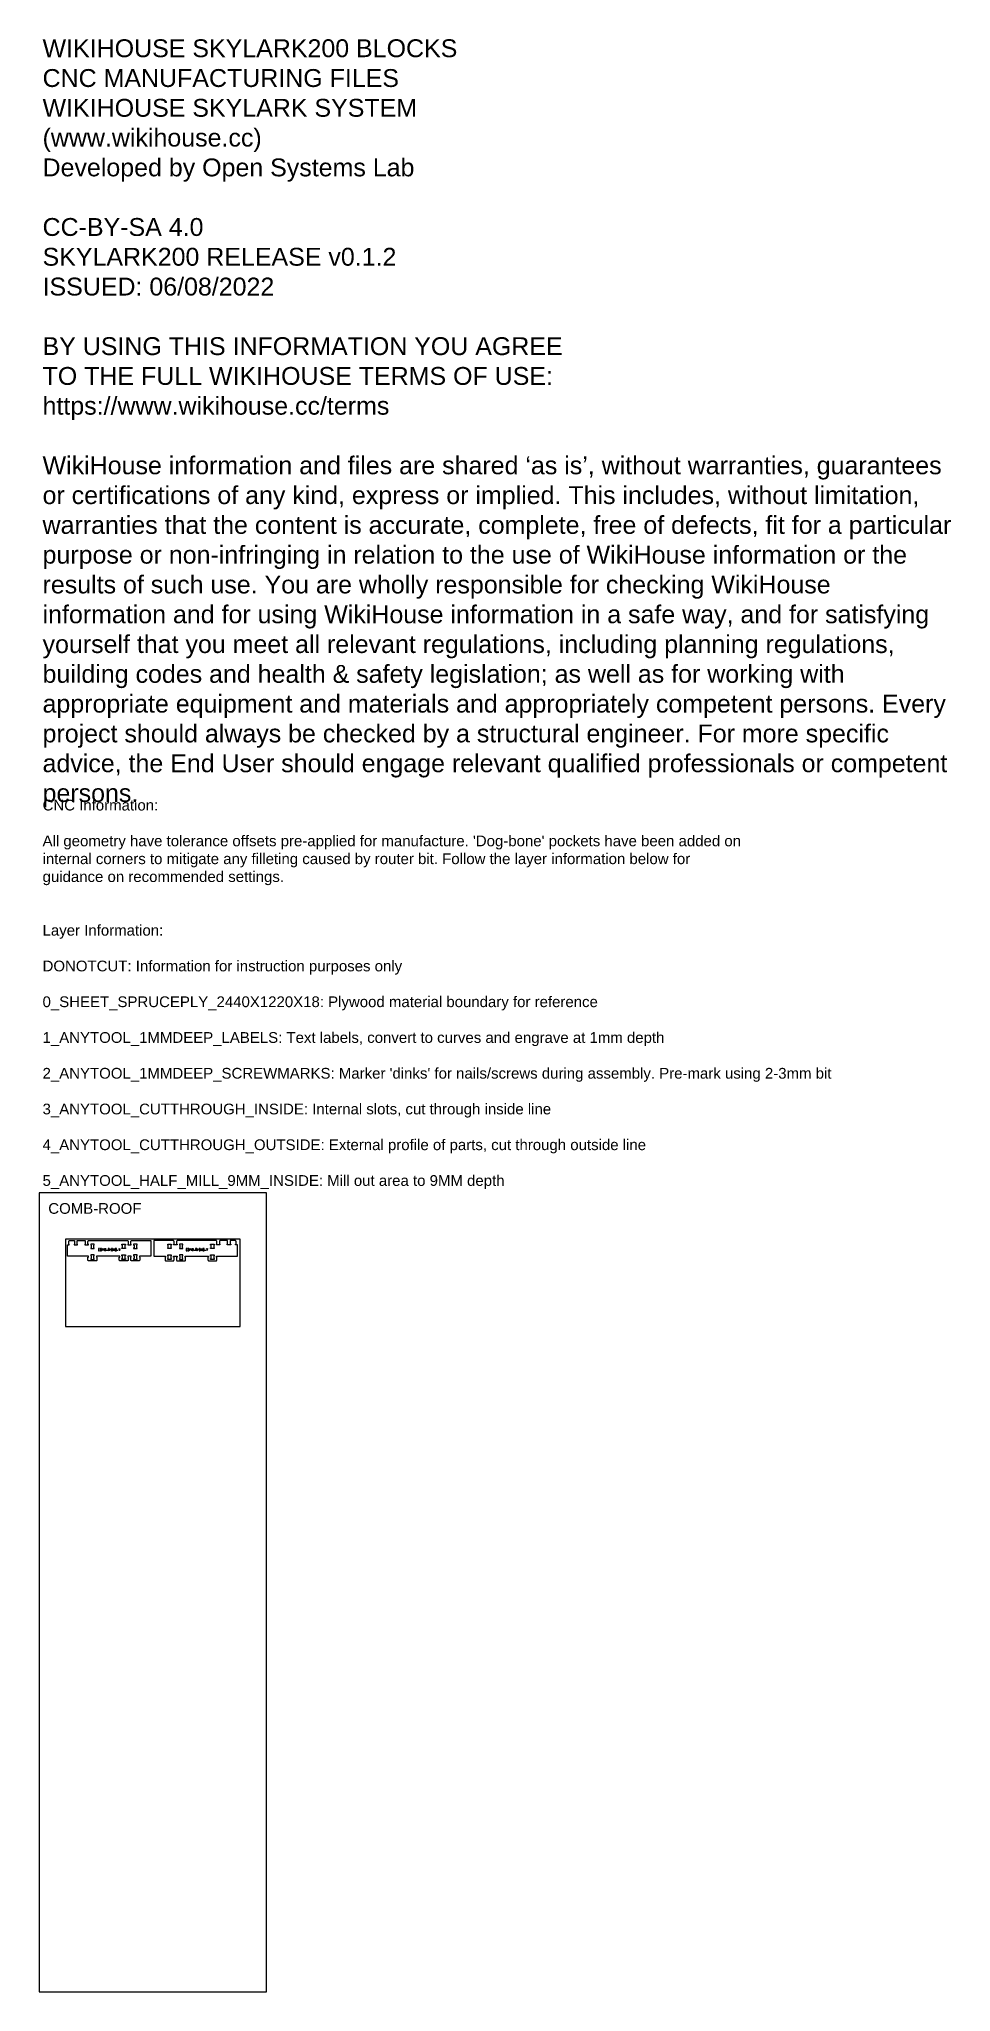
# Model space of a CAD drawing. Header units: millimetres. Extents: x 0 to 12757, y 0 to 27318.
import ezdxf

# ---------------------------------------------------------------- set-up
doc = ezdxf.new("R2010")
doc.units = ezdxf.units.MM
for name, color, linetype, true_color in [('0_SHEET_SPRUCEPLY_2440X122', 1, 'Continuous', 0xff0000), ('1_ANYTOOL_1MMDEEP_LABELS_S', 2, 'Continuous', 0xffff00), ('3_ANYTOOL_CUTTHROUGH_INSID', 4, 'Continuous', 0x00ffff), ('4_ANYTOOL_CUTTHROUGH_OUTSI', 5, 'Continuous', 0x0000ff), ('DONOTCUT', 7, 'Continuous', 0xffffff)]:
    doc.layers.add(name, color=color, linetype=linetype, true_color=true_color)
doc.styles.add('Arial', font='')
doc.styles.get('Arial').set_extended_font_data('Arial')

msp = doc.modelspace()

# ---------------------------------------------------------------- linework, layer by layer
at = {"layer": '0_SHEET_SPRUCEPLY_2440X122'}
msp.add_lwpolyline([(372, 10531), (372, 9311), (2812, 9311), (2812, 10531)], close=True, dxfattribs=at)
at = {"layer": '1_ANYTOOL_1MMDEEP_LABELS_S', "color": 2, "true_color": 0xffff00}
for points in [[(847, 10401), (837, 10401, 0.414214), (831, 10395), (831, 10371, 0.414214), (837, 10365), (847, 10365)], [(915, 10385), (925, 10385, -1), (925, 10365), (915, 10365), (915, 10401), (925, 10401, -1), (925, 10385)], [(965, 10381), (975, 10381, 1), (975, 10401), (965, 10401), (965, 10365)], [(2072, 10401), (2062, 10401, 0.414214), (2056, 10395), (2056, 10371, 0.414214), (2062, 10365), (2072, 10365)], [(2140, 10385), (2150, 10385, -1), (2150, 10365), (2140, 10365), (2140, 10401), (2150, 10401, -1), (2150, 10385)], [(2190, 10381), (2200, 10381, 1), (2200, 10401), (2190, 10401), (2190, 10365)]]:
    msp.add_lwpolyline(points, format="xyb", dxfattribs=at)
for points in [[(855, 10375, 1), (875, 10375), (875, 10391, 1), (855, 10391)], [(1077, 10401), (1065, 10401), (1065, 10365), (1077, 10365, 0.414214), (1085, 10373), (1085, 10393, 0.414214)], [(2080, 10375, 1), (2100, 10375), (2100, 10391, 1), (2080, 10391)], [(2302, 10401), (2290, 10401), (2290, 10365), (2302, 10365, 0.414214), (2310, 10373), (2310, 10393, 0.414214)]]:
    msp.add_lwpolyline(points, format="xyb", close=True, dxfattribs=at)
for points in [[(883, 10365), (883, 10401), (895, 10381), (907, 10401), (907, 10365)], [(985, 10365), (977, 10382)], [(989, 10365), (1005, 10401)], [(1029, 10401), (1013, 10401), (1013, 10365), (1029, 10365)], [(1025, 10385), (1013, 10385)], [(1037, 10365), (1037, 10401), (1057, 10365), (1057, 10401)], [(1129, 10383), (1117, 10401)], [(1129, 10383), (1141, 10401)], [(1129, 10365), (1129, 10383)], [(2108, 10365), (2108, 10401), (2120, 10381), (2132, 10401), (2132, 10365)], [(2210, 10365), (2202, 10382)], [(2214, 10365), (2230, 10401)], [(2254, 10401), (2238, 10401), (2238, 10365), (2254, 10365)], [(2250, 10385), (2238, 10385)], [(2262, 10365), (2262, 10401), (2282, 10365), (2282, 10401)], [(2354, 10383), (2342, 10401)], [(2354, 10383), (2366, 10401)], [(2354, 10365), (2354, 10383)], [(943, 10377), (959, 10377)], [(1093, 10377), (1109, 10377)], [(2168, 10377), (2184, 10377)], [(2318, 10377), (2334, 10377)]]:
    msp.add_lwpolyline(points, dxfattribs=at)
at = {"layer": '3_ANYTOOL_CUTTHROUGH_INSID', "color": 4, "true_color": 0x00ffff}
for points in [[(772, 10411), (766, 10411), (766, 10446), (772, 10446), (772, 10459), (723, 10459), (723, 10446), (729, 10446), (729, 10411), (723, 10411), (723, 10398), (772, 10398)], [(772, 10411), (766, 10411), (766, 10446), (772, 10446), (772, 10459), (723, 10459), (723, 10446), (729, 10446), (729, 10411), (723, 10411), (723, 10398), (772, 10398)], [(1159, 10411), (1165, 10411), (1165, 10446), (1159, 10446), (1159, 10459), (1208, 10459), (1208, 10446), (1202, 10446), (1202, 10411), (1208, 10411), (1208, 10398), (1159, 10398)], [(1159, 10411), (1165, 10411), (1165, 10446), (1159, 10446), (1159, 10459), (1208, 10459), (1208, 10446), (1202, 10446), (1202, 10411), (1208, 10411), (1208, 10398), (1159, 10398)], [(1372, 10411), (1366, 10411), (1366, 10446), (1372, 10446), (1372, 10459), (1323, 10459), (1323, 10446), (1329, 10446), (1329, 10411), (1323, 10411), (1323, 10398), (1372, 10398)], [(1372, 10411), (1366, 10411), (1366, 10446), (1372, 10446), (1372, 10459), (1323, 10459), (1323, 10446), (1329, 10446), (1329, 10411), (1323, 10411), (1323, 10398), (1372, 10398)], [(1800, 10411), (1806, 10411), (1806, 10446), (1800, 10446), (1800, 10459), (1849, 10459), (1849, 10446), (1843, 10446), (1843, 10411), (1849, 10411), (1849, 10398), (1800, 10398)], [(1800, 10411), (1806, 10411), (1806, 10446), (1800, 10446), (1800, 10459), (1849, 10459), (1849, 10446), (1843, 10446), (1843, 10411), (1849, 10411), (1849, 10398), (1800, 10398)], [(2013, 10411), (2007, 10411), (2007, 10446), (2013, 10446), (2013, 10459), (1964, 10459), (1964, 10446), (1970, 10446), (1970, 10411), (1964, 10411), (1964, 10398), (2013, 10398)], [(2013, 10411), (2007, 10411), (2007, 10446), (2013, 10446), (2013, 10459), (1964, 10459), (1964, 10446), (1970, 10446), (1970, 10411), (1964, 10411), (1964, 10398), (2013, 10398)], [(2400, 10411), (2406, 10411), (2406, 10446), (2400, 10446), (2400, 10459), (2449, 10459), (2449, 10446), (2443, 10446), (2443, 10411), (2449, 10411), (2449, 10398), (2400, 10398)], [(2400, 10411), (2406, 10411), (2406, 10446), (2400, 10446), (2400, 10459), (2449, 10459), (2449, 10446), (2443, 10446), (2443, 10411), (2449, 10411), (2449, 10398), (2400, 10398)], [(772, 10296), (772, 10309), (723, 10309), (723, 10296), (729, 10296), (729, 10261), (723, 10261), (723, 10248), (772, 10248), (772, 10261), (766, 10261), (766, 10296)], [(772, 10296), (772, 10309), (723, 10309), (723, 10296), (729, 10296), (729, 10261), (723, 10261), (723, 10248), (772, 10248), (772, 10261), (766, 10261), (766, 10296)], [(1159, 10296), (1159, 10309), (1208, 10309), (1208, 10296), (1202, 10296), (1202, 10261), (1208, 10261), (1208, 10248), (1159, 10248), (1159, 10261), (1165, 10261), (1165, 10296)], [(1159, 10296), (1159, 10309), (1208, 10309), (1208, 10296), (1202, 10296), (1202, 10261), (1208, 10261), (1208, 10248), (1159, 10248), (1159, 10261), (1165, 10261), (1165, 10296)], [(1372, 10296), (1372, 10309), (1323, 10309), (1323, 10296), (1329, 10296), (1329, 10261), (1323, 10261), (1323, 10248), (1372, 10248), (1372, 10261), (1366, 10261), (1366, 10296)], [(1372, 10296), (1372, 10309), (1323, 10309), (1323, 10296), (1329, 10296), (1329, 10261), (1323, 10261), (1323, 10248), (1372, 10248), (1372, 10261), (1366, 10261), (1366, 10296)], [(1800, 10296), (1800, 10309), (1849, 10309), (1849, 10296), (1843, 10296), (1843, 10261), (1849, 10261), (1849, 10248), (1800, 10248), (1800, 10261), (1806, 10261), (1806, 10296)], [(1800, 10296), (1800, 10309), (1849, 10309), (1849, 10296), (1843, 10296), (1843, 10261), (1849, 10261), (1849, 10248), (1800, 10248), (1800, 10261), (1806, 10261), (1806, 10296)], [(2013, 10296), (2013, 10309), (1964, 10309), (1964, 10296), (1970, 10296), (1970, 10261), (1964, 10261), (1964, 10248), (2013, 10248), (2013, 10261), (2007, 10261), (2007, 10296)], [(2013, 10296), (2013, 10309), (1964, 10309), (1964, 10296), (1970, 10296), (1970, 10261), (1964, 10261), (1964, 10248), (2013, 10248), (2013, 10261), (2007, 10261), (2007, 10296)], [(2400, 10296), (2400, 10309), (2449, 10309), (2449, 10296), (2443, 10296), (2443, 10261), (2449, 10261), (2449, 10248), (2400, 10248), (2400, 10261), (2406, 10261), (2406, 10296)], [(2400, 10296), (2400, 10309), (2449, 10309), (2449, 10296), (2443, 10296), (2443, 10261), (2449, 10261), (2449, 10248), (2400, 10248), (2400, 10261), (2406, 10261), (2406, 10296)]]:
    msp.add_lwpolyline(points, close=True, dxfattribs=at)
at = {"layer": '4_ANYTOOL_CUTTHROUGH_OUTSI', "color": 5, "true_color": 0x0000ff}
for points in [[(666, 10450), (690, 10450), (690, 10462), (684, 10462), (684, 10500), (684, 10500, -0.414214), (696, 10512), (1236, 10512, -0.414214), (1247, 10500), (1247, 10462), (1241, 10462), (1241, 10450), (1290, 10450), (1290, 10462), (1284, 10462), (1284, 10500), (1284, 10500, -0.414214), (1296, 10512), (1565, 10512), (1565, 10291), (1403, 10291), (1403, 10278), (1409, 10278), (1409, 10239), (1409, 10239, -0.414214), (1398, 10227), (1296, 10227), (1295, 10227), (1295, 10227), (1295, 10227), (1295, 10227), (1294, 10227), (1294, 10227), (1294, 10227), (1293, 10227), (1293, 10227), (1293, 10227), (1293, 10227), (1292, 10227), (1292, 10227), (1292, 10227), (1292, 10227), (1291, 10228), (1291, 10228), (1291, 10228), (1290, 10228), (1290, 10228), (1290, 10228), (1290, 10228), (1289, 10229), (1289, 10229), (1289, 10229), (1289, 10229), (1288, 10229), (1288, 10229), (1288, 10230), (1288, 10230), (1288, 10230), (1287, 10230), (1287, 10230), (1287, 10231), (1287, 10231), (1286, 10231), (1286, 10231), (1286, 10232), (1286, 10232), (1286, 10232), (1286, 10232), (1285, 10233), (1285, 10233), (1285, 10233), (1285, 10233), (1285, 10234), (1285, 10234), (1285, 10234), (1285, 10234), (1284, 10235), (1284, 10235), (1284, 10235), (1284, 10236), (1284, 10236), (1284, 10236), (1284, 10236), (1284, 10237), (1284, 10237), (1284, 10237), (1284, 10237), (1284, 10238), (1284, 10238), (1284, 10238), (1284, 10239), (1284, 10278), (1290, 10278), (1290, 10291), (1241, 10291), (1241, 10278), (1247, 10278), (1247, 10239), (1247, 10239), (1247, 10238), (1247, 10238), (1247, 10238), (1247, 10237), (1247, 10237), (1247, 10237), (1247, 10237), (1247, 10236), (1247, 10236), (1247, 10236), (1247, 10236), (1247, 10235), (1247, 10235), (1247, 10235), (1247, 10234), (1247, 10234), (1246, 10234), (1246, 10234), (1246, 10233), (1246, 10233), (1246, 10233), (1246, 10233), (1246, 10232), (1245, 10232), (1245, 10232), (1245, 10232), (1245, 10231), (1245, 10231), (1245, 10231), (1244, 10231), (1244, 10230), (1244, 10230), (1244, 10230), (1243, 10230), (1243, 10230), (1243, 10229), (1243, 10229), (1243, 10229), (1242, 10229), (1242, 10229), (1242, 10229), (1242, 10228), (1241, 10228), (1241, 10228), (1241, 10228), (1240, 10228), (1240, 10228), (1240, 10228), (1240, 10227), (1239, 10227), (1239, 10227), (1239, 10227), (1239, 10227), (1238, 10227), (1238, 10227), (1238, 10227), (1237, 10227), (1237, 10227), (1237, 10227), (1237, 10227), (1236, 10227), (1236, 10227), (1236, 10227), (1236, 10227), (1134, 10227, -0.414214), (1122, 10239), (1122, 10278), (1128, 10278), (1128, 10291), (803, 10291), (803, 10278), (809, 10278), (809, 10239), (809, 10239, -0.414214), (798, 10227), (696, 10227), (695, 10227), (695, 10227), (695, 10227), (695, 10227), (694, 10227), (694, 10227), (694, 10227), (693, 10227), (693, 10227), (693, 10227), (693, 10227), (692, 10227), (692, 10227), (692, 10227), (692, 10227), (691, 10228), (691, 10228), (691, 10228), (690, 10228), (690, 10228), (690, 10228), (690, 10228), (689, 10229), (689, 10229), (689, 10229), (689, 10229), (688, 10229), (688, 10229), (688, 10230), (688, 10230), (688, 10230), (687, 10230), (687, 10230), (687, 10231), (687, 10231), (686, 10231), (686, 10231), (686, 10232), (686, 10232), (686, 10232), (686, 10232), (685, 10233), (685, 10233), (685, 10233), (685, 10233), (685, 10234), (685, 10234), (685, 10234), (685, 10234), (684, 10235), (684, 10235), (684, 10235), (684, 10236), (684, 10236), (684, 10236), (684, 10236), (684, 10237), (684, 10237), (684, 10237), (684, 10237), (684, 10238), (684, 10238), (684, 10238), (684, 10239), (684, 10278), (690, 10278), (690, 10291), (666, 10291), (398, 10291), (398, 10291), (398, 10450), (422, 10450), (422, 10462), (416, 10462), (416, 10500), (416, 10500, -0.414214), (428, 10512), (497, 10512), (497, 10462), (491, 10462), (491, 10450), (540, 10450), (540, 10462), (534, 10462), (534, 10512), (636, 10512), (636, 10512), (636, 10512), (636, 10512), (636, 10512), (637, 10512), (637, 10512), (637, 10512), (637, 10512), (638, 10512), (638, 10512), (638, 10512), (639, 10512), (639, 10512), (639, 10511), (639, 10511), (640, 10511), (640, 10511), (640, 10511), (640, 10511), (641, 10511), (641, 10511), (641, 10511), (641, 10510), (642, 10510), (642, 10510), (642, 10510), (642, 10510), (643, 10510), (643, 10509), (643, 10509), (643, 10509), (644, 10509), (644, 10509), (644, 10508), (644, 10508), (644, 10508), (645, 10508), (645, 10507), (645, 10507), (645, 10507), (645, 10507), (646, 10506), (646, 10506), (646, 10506), (646, 10506), (646, 10505), (646, 10505), (646, 10505), (646, 10505), (647, 10504), (647, 10504), (647, 10504), (647, 10504), (647, 10503), (647, 10503), (647, 10503), (647, 10502), (647, 10502), (647, 10502), (647, 10502), (647, 10501), (647, 10501), (647, 10501), (647, 10501), (647, 10500), (647, 10462), (641, 10462), (641, 10450), (666, 10450)], [(2506, 10450), (2482, 10450), (2482, 10462), (2488, 10462), (2488, 10500), (2488, 10500, 0.414214), (2476, 10512), (1936, 10512, 0.414214), (1925, 10500), (1925, 10462), (1931, 10462), (1931, 10450), (1882, 10450), (1882, 10462), (1888, 10462), (1888, 10500), (1888, 10500, 0.414214), (1876, 10512), (1607, 10512), (1607, 10291), (1769, 10291), (1769, 10278), (1763, 10278), (1763, 10239), (1763, 10239, 0.414214), (1774, 10227), (1876, 10227), (1877, 10227), (1877, 10227), (1877, 10227), (1877, 10227), (1878, 10227), (1878, 10227), (1878, 10227), (1878, 10227), (1879, 10227), (1879, 10227), (1879, 10227), (1880, 10227), (1880, 10227), (1880, 10227), (1880, 10227), (1881, 10228), (1881, 10228), (1881, 10228), (1881, 10228), (1882, 10228), (1882, 10228), (1882, 10228), (1883, 10229), (1883, 10229), (1883, 10229), (1883, 10229), (1884, 10229), (1884, 10229), (1884, 10230), (1884, 10230), (1884, 10230), (1885, 10230), (1885, 10230), (1885, 10231), (1885, 10231), (1885, 10231), (1886, 10231), (1886, 10232), (1886, 10232), (1886, 10232), (1886, 10232), (1887, 10233), (1887, 10233), (1887, 10233), (1887, 10233), (1887, 10234), (1887, 10234), (1887, 10234), (1887, 10234), (1887, 10235), (1888, 10235), (1888, 10235), (1888, 10236), (1888, 10236), (1888, 10236), (1888, 10236), (1888, 10237), (1888, 10237), (1888, 10237), (1888, 10237), (1888, 10238), (1888, 10238), (1888, 10238), (1888, 10239), (1888, 10278), (1882, 10278), (1882, 10291), (1931, 10291), (1931, 10278), (1925, 10278), (1925, 10239), (1925, 10239), (1925, 10238), (1925, 10238), (1925, 10238), (1925, 10237), (1925, 10237), (1925, 10237), (1925, 10237), (1925, 10236), (1925, 10236), (1925, 10236), (1925, 10236), (1925, 10235), (1925, 10235), (1925, 10235), (1925, 10234), (1925, 10234), (1926, 10234), (1926, 10234), (1926, 10233), (1926, 10233), (1926, 10233), (1926, 10233), (1926, 10232), (1927, 10232), (1927, 10232), (1927, 10232), (1927, 10231), (1927, 10231), (1927, 10231), (1928, 10231), (1928, 10230), (1928, 10230), (1928, 10230), (1928, 10230), (1929, 10230), (1929, 10229), (1929, 10229), (1929, 10229), (1930, 10229), (1930, 10229), (1930, 10229), (1930, 10228), (1931, 10228), (1931, 10228), (1931, 10228), (1931, 10228), (1932, 10228), (1932, 10228), (1932, 10227), (1933, 10227), (1933, 10227), (1933, 10227), (1933, 10227), (1934, 10227), (1934, 10227), (1934, 10227), (1934, 10227), (1935, 10227), (1935, 10227), (1935, 10227), (1936, 10227), (1936, 10227), (1936, 10227), (1936, 10227), (2038, 10227, 0.414214), (2050, 10239), (2050, 10278), (2044, 10278), (2044, 10291), (2369, 10291), (2369, 10278), (2363, 10278), (2363, 10239), (2363, 10239, 0.414214), (2374, 10227), (2476, 10227), (2477, 10227), (2477, 10227), (2477, 10227), (2477, 10227), (2478, 10227), (2478, 10227), (2478, 10227), (2478, 10227), (2479, 10227), (2479, 10227), (2479, 10227), (2480, 10227), (2480, 10227), (2480, 10227), (2480, 10227), (2481, 10228), (2481, 10228), (2481, 10228), (2481, 10228), (2482, 10228), (2482, 10228), (2482, 10228), (2483, 10229), (2483, 10229), (2483, 10229), (2483, 10229), (2484, 10229), (2484, 10229), (2484, 10230), (2484, 10230), (2484, 10230), (2485, 10230), (2485, 10230), (2485, 10231), (2485, 10231), (2485, 10231), (2486, 10231), (2486, 10232), (2486, 10232), (2486, 10232), (2486, 10232), (2487, 10233), (2487, 10233), (2487, 10233), (2487, 10233), (2487, 10234), (2487, 10234), (2487, 10234), (2487, 10234), (2487, 10235), (2488, 10235), (2488, 10235), (2488, 10236), (2488, 10236), (2488, 10236), (2488, 10236), (2488, 10237), (2488, 10237), (2488, 10237), (2488, 10237), (2488, 10238), (2488, 10238), (2488, 10238), (2488, 10239), (2488, 10278), (2482, 10278), (2482, 10291), (2506, 10291), (2774, 10291), (2774, 10291), (2774, 10450), (2750, 10450), (2750, 10462), (2756, 10462), (2756, 10500), (2756, 10500, 0.414214), (2744, 10512), (2675, 10512), (2675, 10462), (2681, 10462), (2681, 10450), (2632, 10450), (2632, 10462), (2638, 10462), (2638, 10512), (2536, 10512), (2536, 10512), (2536, 10512), (2536, 10512), (2536, 10512), (2535, 10512), (2535, 10512), (2535, 10512), (2535, 10512), (2534, 10512), (2534, 10512), (2534, 10512), (2533, 10512), (2533, 10512), (2533, 10511), (2533, 10511), (2532, 10511), (2532, 10511), (2532, 10511), (2532, 10511), (2531, 10511), (2531, 10511), (2531, 10511), (2530, 10510), (2530, 10510), (2530, 10510), (2530, 10510), (2529, 10510), (2529, 10510), (2529, 10509), (2529, 10509), (2529, 10509), (2528, 10509), (2528, 10509), (2528, 10508), (2528, 10508), (2527, 10508), (2527, 10508), (2527, 10507), (2527, 10507), (2527, 10507), (2527, 10507), (2526, 10506), (2526, 10506), (2526, 10506), (2526, 10506), (2526, 10505), (2526, 10505), (2526, 10505), (2525, 10505), (2525, 10504), (2525, 10504), (2525, 10504), (2525, 10504), (2525, 10503), (2525, 10503), (2525, 10503), (2525, 10502), (2525, 10502), (2525, 10502), (2525, 10502), (2525, 10501), (2525, 10501), (2525, 10501), (2525, 10501), (2525, 10500), (2525, 10462), (2531, 10462), (2531, 10450), (2506, 10450)]]:
    msp.add_lwpolyline(points, format="xyb", close=True, dxfattribs=at)
at = {"layer": 'DONOTCUT'}
msp.add_lwpolyline([(0, 0), (3183, 0), (3183, 11179), (0, 11179)], close=True, dxfattribs=at)

# ---------------------------------------------------------------- texts
at = {"layer": 'DONOTCUT', "attachment_point": 1, "style": 'Arial'}
for s, insert, char_height, width in [('{\\fArial;WIKIHOUSE SKYLARK200 BLOCKS}\\P{\\fArial;CNC MANUFACTURING FILES}\\P{\\fArial;WIKIHOUSE SKYLARK SYSTEM}\\P{\\fArial;(www.wikihouse.cc)}\\P{\\fArial;Developed by Open Systems Lab}\\P\\P{\\fArial;CC-BY-SA 4.0}\\P{\\fArial;SKYLARK200 RELEASE v0.1.2}\\P{\\fArial;ISSUED: 06/08/2022}\\P\\P{\\fArial;BY USING THIS INFORMATION YOU AGREE }\\P{\\fArial;TO THE FULL WIKIHOUSE TERMS OF USE:}\\P{\\fArial;https://www.wikihouse.cc/terms}\\P\\P{\\fArial;WikiHouse information and files are shared }{\\fArial;‘as is}{\\fArial;’, without warranties, guarantees }\\P{\\fArial;or certifications of any kind, express or implied. This includes, without limitation, }\\P{\\fArial;warranties that the content is accurate, complete, free of defects, fit for a particular }\\P{\\fArial;purpose or non-infringing in relation to the use of WikiHouse information or the }\\P{\\fArial;results of such use. You are wholly responsible for checking WikiHouse }\\P{\\fArial;information and for using WikiHouse information in a safe way, and for satisfying }\\P{\\fArial;yourself that you meet all relevant regulations, including planning regulations, }\\P{\\fArial;building codes and health & safety legislation; as well as for working with }\\P{\\fArial;appropriate equipment and materials and appropriately competent persons. Every }\\P{\\fArial;project should always be checked by a structural engineer. For more specific }\\P{\\fArial;advice, the End User should engage relevant qualified professionals or competent }\\P{\\fArial;persons.}\\P', (49, 27315), 250, 12895.38), ("{\\fArial;CNC Information:}\\P\\P{\\fArial;All geometry have tolerance offsets pre-applied for manufacture. 'Dog-bone' pockets have been added on}\\P{\\fArial;internal corners to mitigate any filleting caused by router bit. Follow the layer information below for}\\P{\\fArial;guidance on recommended settings.}\\P\\P\\P{\\fArial;Layer Information:}\\P\\P{\\fArial;DONOTCUT: Information for instruction purposes only}\\P\\P{\\fArial;0_SHEET_SPRUCEPLY_2440X1220X18: Plywood material boundary for reference}\\P\\P{\\fArial;1_ANYTOOL_1MMDEEP_LABELS: Text labels, convert to curves and engrave at 1mm depth}\\P\\P{\\fArial;2_ANYTOOL_1MMDEEP_SCREWMARKS: Marker 'dinks' for nails/screws during assembly. Pre-mark using 2-3mm bit}\\P\\P{\\fArial;3_ANYTOOL_CUTTHROUGH_INSIDE: Internal slots, cut through inside line}\\P\\P{\\fArial;4_ANYTOOL_CUTTHROUGH_OUTSIDE: External profile of parts, cut through outside line}\\P\\P{\\fArial;5_ANYTOOL_HALF_MILL_9MM_INSIDE: Mill out area to 9MM depth}", (49, 16677), 150, 22265.22), ('COMB-ROOF', (129, 11035, 0), 150, 2877.72)]:
    msp.add_mtext(s, dxfattribs=dict(at, insert=insert, char_height=char_height, width=width))

doc.saveas('drawing.dxf')
